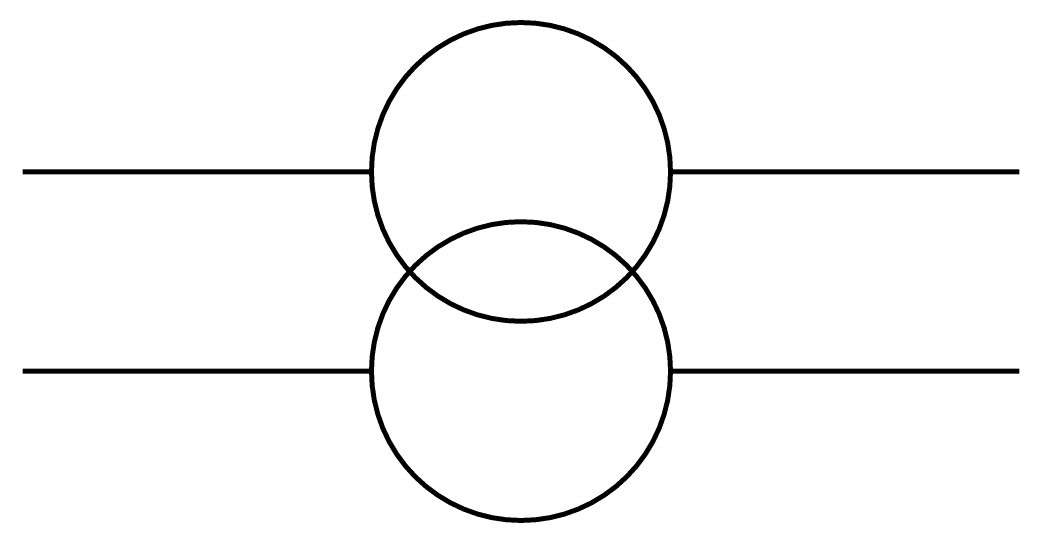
# Model space of a CAD drawing. Extents: x -10.1 to 10.1, y -5 to 5.
import ezdxf

# ---------------------------------------------------------------- set-up
doc = ezdxf.new("R2010")
doc.units = 0
doc.header["$MEASUREMENT"] = 0
doc.layers.get('0').update_dxf_attribs({"linetype": 'CONTINUOUS'})

msp = doc.modelspace()

# ---------------------------------------------------------------- linework, layer by layer
at = {"const_width": 0.1}
for points in [[(-3, 2, 1), (3, 2, 1)], [(-3, -2, 1), (3, -2, 1)]]:
    msp.add_lwpolyline(points, format="xyb", close=True, dxfattribs=at)
for points in [[(-3, 2), (-10, 2)], [(3, 2), (10, 2)], [(-3, -2), (-10, -2)], [(3, -2), (10, -2)]]:
    msp.add_lwpolyline(points, dxfattribs=at)

doc.saveas('drawing.dxf')
